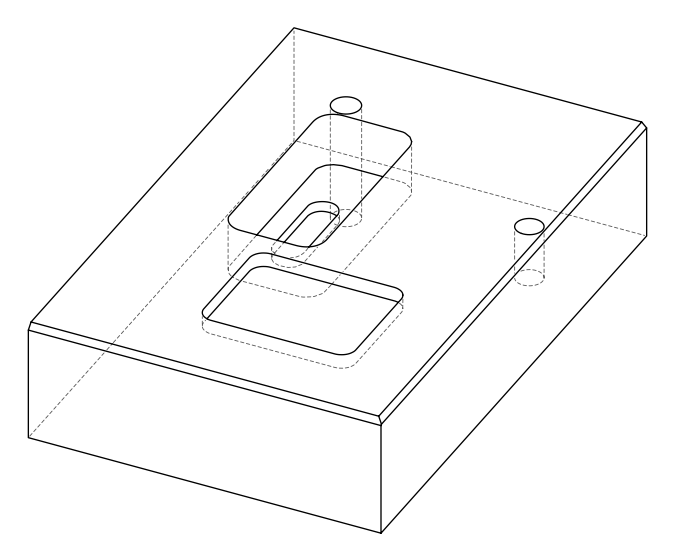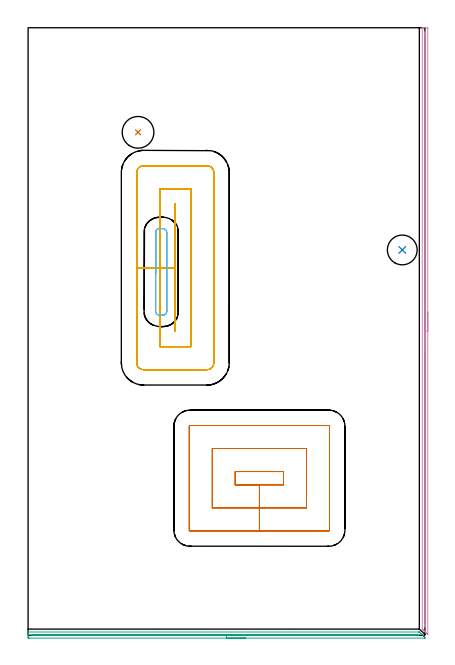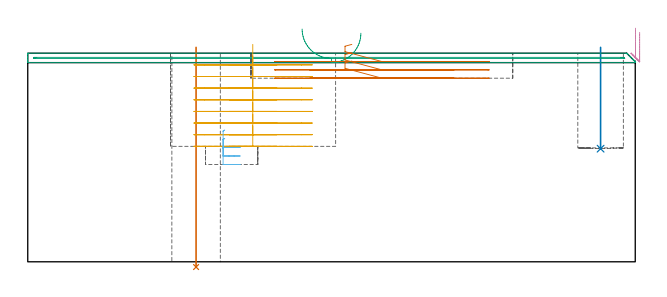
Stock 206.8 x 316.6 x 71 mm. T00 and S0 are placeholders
(PLAN: 7 operations, 5 tool changes, 24.3 min)
(1 INDEXABLE_INSERT_DRILL_THROUGH_HOLE_FROM_SOLID | STEP1HOLE | NXT0302_004 | 0.3 min | 15161 mm3)
(2 INDEXABLE_INSERT_DRILL_BLIND_HOLE_FROM_SOLID | STEP1POCKET | NXT0302_002 | 0.14 min | 6090 mm3)
(3 AREA_MILL | FG_CHAMFER_SURFACE | UGT0205_001 | 3.43 min | 1059 mm3)
(4 AREA_MILL_1 | FG_CHAMFER_SURFACE_1 | UGT0205_001 | 5.17 min | 1320 mm3)
(5 MILL_RECTANGULAR_POCKET | POCKET_RECTANGULAR_STRAIGHT | UGT0201_008 | Follow Part, ap 4, ae 75% | 11.09 min | 214263 mm3)
(6 MILL_RECTANGULAR_POCKET_1 | POCKET_RECTANGULAR_STRAIGHT_1 | NXT0201_011 | Follow Part, ap 3, ae 75% | 0.88 min | 5970 mm3)
(7 MILL_RECTANGULAR_POCKET_2 | POCKET_RECTANGULAR_STRAIGHT_2 | UGT0201_008 | Follow Part, ap 4, ae 75% | 3.31 min | 53165 mm3)
(TOOL NXT0302_004 | Index. Insert Drill 16.5mm [880-D1650L20-05] | D16.5 PA176 FL83 Z2)
(TOOL NXT0302_002 | Index. Insert Drill 15.5mm [880-D1550L20-05] | D15.5 PA176 FL78 Z2)
(TOOL UGT0205_001 | Chamfer Mill 20 x 3 x 45 deg. | D20 FL50 Z2)
(TOOL UGT0201_008 | End Mill 16 mm | D16 FL32 Z4)
(TOOL NXT0201_011 | ENDMILL 12mm [2P460-1200-NA 1630] | D12 FL38 Z6)
(OP 1 INDEXABLE_INSERT_DRILL_THROUGH_HOLE_FROM_SOLID)
G17 G21 G94 G90
T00 M6
G54
G17 G0 G90 X57.3 Y262.1 S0 M3
G43 Z81. H1
G94 G81 G98 Z-1.788 F250. R73.
G80
M5
M2
(OP 2 INDEXABLE_INSERT_DRILL_BLIND_HOLE_FROM_SOLID)
G17 G21 G94 G90
T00 M6
G54
G17 G0 G90 X195. Y200.8 S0 M3
G43 Z81. H1
G94 G81 G98 Z38.5 F250. R73.
G80
M5
M2
(OP 3 AREA_MILL)
G17 G21 G94 G90
T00 M6
G54
G17 G0 G90 X113.4 Y-1.5 S1061 M3
G43 Z81. H0
Z77.8
G94 G1 X113.362 Z76.928 F250.
X113.248 Z76.064
X113.059 Z75.212
X112.797 Z74.38
X112.463 Z73.574
X112.06 Z72.8
X111.592 Z72.064
X111.06 Z71.372
X110.471 Z70.729
X109.828 Z70.14
X109.136 Z69.608
X108.4 Z69.14
X107.626 Z68.737
X106.82 Z68.403
X105.988 Z68.141
X105.136 Z67.952
X104.272 Z67.838
X103.4 Z67.8
X0.623
X0.323 Y-1.498
X0.01 Y-1.493 Z67.802
X0. Y-1.205 Z68.089
Y-0.678 Z68.618
Y-0.335 Z68.961
Y0.192 Z69.488
Y0.535 Z69.83
Y1.222 Z70.521
Y1.468 Z70.767
X0.002 Y1.585 Z70.877
X0.01 Y1.697 Z70.988
X0.176 Y1.7 Z71.
X203.496
X203.901 Y1.693 Z70.993
X203.943 Y1.658 Z70.957
X204.195 Y1.405 Z70.704
X204.985 Y0.615 Z69.913
X205.066 Y0.535 Z69.831
X205.277 Y0.322 Z69.622
X205.935 Y-0.335 Z68.962
X205.986 Y-0.387 Z68.912
X206.177 Y-0.578 Z68.721
X206.225 Y-0.625 Z68.672
X206.268 Y-0.67 Z68.629
X206.475 Y-0.876 Z68.423
X206.675 Y-1.077 Z68.222
X206.755 Y-1.189 Z68.111
X206.773 Y-1.214 Z68.086
X206.787 Y-1.248 Z68.051
X206.8 Y-1.498 Z67.801
X206.798 Y-1.499 Z67.8
X206.724 Y-1.5
X103.4
Y-0.086 Z69.214
X2.411 Y-0.085 Z69.215
X2.152 Y-0.084 Z69.216
X2.052 Y-0.08 Z69.22
X2.01 Y-0.078 Z69.222
X2.008 Y-0.055 Z69.245
X2.007 Y0.058 Z69.358
X2.025 Y0.279 Z69.579
X2.258 Y0.283 Z69.583
X2.411 Y0.284 Z69.584
X2.667 Y0.285 Z69.585
X3.048 Y0.286 Z69.586
X201.965
X202.346 Y0.284 Z69.584
X202.602 Y0.282 Z69.582
X202.865 Y0.279 Z69.579
X202.973 Y0.174 Z69.474
X203.088 Y0.062 Z69.362
X203.211 Y-0.082 Z69.218
X203.21 Y-0.083 Z69.217
X203.183 Y-0.084 Z69.216
X203.122 Y-0.085 Z69.215
X202.984 Y-0.086 Z69.214
X103.4
X102.528 Z69.252
X101.664 Z69.366
X100.812 Z69.555
X99.98 Z69.817
X99.174 Z70.151
X98.4 Z70.554
X97.664 Z71.023
X96.972 Z71.554
X96.329 Z72.143
X95.74 Z72.786
X95.208 Z73.478
X94.74 Z74.214
X94.337 Z74.988
X94.003 Z75.794
X93.741 Z76.626
X93.552 Z77.478
X93.438 Z78.343
X93.4 Z79.214
G0 Z81.
M5
M2
(OP 4 AREA_MILL_1)
G17 G21 G94 G90
T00 M6
G54
G17 G0 G90 X208.3 Y168.45 S1061 M3
G43 Z81. H0
Z78.1
G94 G1 Y168.412 Z77.228 F250.
Y168.298 Z76.364
Y168.109 Z75.512
Y167.847 Z74.68
Y167.513 Z73.874
Y167.11 Z73.1
Y166.641 Z72.364
Y166.11 Z71.672
Y165.521 Z71.029
Y164.878 Z70.44
Y164.186 Z69.909
Y163.45 Z69.44
Y162.676 Z69.037
Y161.87 Z68.703
Y161.038 Z68.441
Y160.186 Z68.252
Y159.321 Z68.138
Y158.45 Z68.1
Y0.532
X208.297 Y0.312 Z68.101
X208.295 Y0.311 Z68.102
X208.286 Y0.312 Z68.111
X207.877 Y0.722 Z68.522
X207.739 Y0.859 Z68.658
X207.692 Y0.907 Z68.707
X207.491 Y1.109 Z68.908
X207.443 Y1.156 Z68.954
X207.395 Y1.205 Z69.004
X207.195 Y1.404 Z69.204
X207.146 Y1.452 Z69.251
X207.097 Y1.502 Z69.302
X206.9 Y1.699 Z69.499
X206.85 Y1.749 Z69.547
X206.8 Y1.8 Z69.599
X206.605 Y1.995 Z69.794
X206.554 Y2.045 Z69.843
X206.502 Y2.097 Z69.897
X206.31 Y2.29 Z70.089
X206.257 Y2.341 Z70.14
X206.204 Y2.395 Z70.194
X206.014 Y2.585 Z70.385
X205.961 Y2.638 Z70.436
X205.906 Y2.693 Z70.491
X205.781 Y2.818 Z70.617
X205.512 Y3.087 Z70.885
X205.406 Y3.197 Z70.991
X205.4 Y3.585 Z71.
Y316.439
X205.403 Y316.591 Z70.988
X205.442 Y316.6 Z70.949
X205.805 Z70.595
X206.208 Z70.191
X206.85 Z69.545
X208.06 Z68.337
X208.291 Y316.598 Z68.105
X208.3 Y316.158 Z68.1
Y158.45
X206.886 Z69.514
Y5.335
X206.882 Y4.478 Z69.518
X206.88 Y4.447 Z69.52
X206.85 Y4.248 Z69.55
X206.82 Y4.478 Z69.58
X206.817 Y4.511 Z69.583
X206.814 Y5.37 Z69.586
Y313.351
X206.817 Y314.207 Z69.583
X206.818 Y314.239 Z69.582
X206.85 Y314.529 Z69.55
X206.881 Y314.207 Z69.519
X206.883 Y314.174 Z69.517
X206.886 Y313.315 Z69.514
Y158.45
Y157.578 Z69.552
Y156.713 Z69.666
Y155.862 Z69.855
Y155.03 Z70.117
Y154.224 Z70.451
Y153.45 Z70.854
Y152.714 Z71.323
Y152.022 Z71.854
Y151.379 Z72.443
Y150.789 Z73.086
Y150.258 Z73.779
Y149.79 Z74.514
Y149.387 Z75.288
Y149.053 Z76.094
Y148.791 Z76.926
Y148.602 Z77.778
Y148.488 Z78.643
Y148.45 Z79.514
G0 Z81.
M5
M2
(OP 5 MILL_RECTANGULAR_POCKET)
G17 G21 G94 G90
T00 M6
G54
G17 G0 G90 X76.6 Y217.534 S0 M3
G43 Z81. H0
Z74.
G94 G1 Y191.55 Z67.037 F250.
Y158.4 F500.
X76.8
Y224.7
X76.6
Y191.55
X68.6
Y150.4
X84.8
Y232.7
X68.6
Y191.55
X56.6
Y142.
G3 X60.2 Y138.4 R3.6
G1 X93.2
G3 X96.8 Y142. R3.6
G1 Y241.1
G3 X93.2 Y244.7 R3.6
G1 X60.2
G3 X56.6 Y241.1 R3.6
G1 Y191.55
Y190.55
G0 X76.6 Y217.534 Z70.037
G1 Y191.55 Z63.075 F250.
Y158.4 F500.
X76.8
Y224.7
X76.6
Y191.55
X68.6
Y150.4
X84.8
Y232.7
X68.6
Y191.55
X56.6
Y142.
G3 X60.2 Y138.4 R3.6
G1 X93.2
G3 X96.8 Y142. R3.6
G1 Y241.1
G3 X93.2 Y244.7 R3.6
G1 X60.2
G3 X56.6 Y241.1 R3.6
G1 Y191.55
Y190.55
G0 X76.6 Y217.534 Z66.075
G1 Y191.55 Z59.112 F250.
Y158.4 F500.
X76.8
Y224.7
X76.6
Y191.55
X68.6
Y150.4
X84.8
Y232.7
X68.6
Y191.55
X56.6
Y142.
G3 X60.2 Y138.4 R3.6
G1 X93.2
G3 X96.8 Y142. R3.6
G1 Y241.1
G3 X93.2 Y244.7 R3.6
G1 X60.2
G3 X56.6 Y241.1 R3.6
G1 Y191.55
Y190.55
G0 X76.6 Y217.534 Z62.112
G1 Y191.55 Z55.15 F250.
Y158.4 F500.
X76.8
Y224.7
X76.6
Y191.55
X68.6
Y150.4
X84.8
Y232.7
X68.6
Y191.55
X56.6
Y142.
G3 X60.2 Y138.4 R3.6
G1 X93.2
G3 X96.8 Y142. R3.6
G1 Y241.1
G3 X93.2 Y244.7 R3.6
G1 X60.2
G3 X56.6 Y241.1 R3.6
G1 Y191.55
Y190.55
G0 X76.6 Y217.534 Z58.15
G1 Y191.55 Z51.187 F250.
Y158.4 F500.
X76.8
Y224.7
X76.6
Y191.55
X68.6
Y150.4
X84.8
Y232.7
X68.6
Y191.55
X56.6
Y142.
G3 X60.2 Y138.4 R3.6
G1 X93.2
G3 X96.8 Y142. R3.6
G1 Y241.1
G3 X93.2 Y244.7 R3.6
G1 X60.2
G3 X56.6 Y241.1 R3.6
G1 Y191.55
Y190.55
G0 X76.6 Y217.534 Z54.187
G1 Y191.55 Z47.225 F250.
Y158.4 F500.
X76.8
Y224.7
X76.6
Y191.55
X68.6
Y150.4
X84.8
Y232.7
X68.6
Y191.55
X56.6
Y142.
G3 X60.2 Y138.4 R3.6
G1 X93.2
G3 X96.8 Y142. R3.6
G1 Y241.1
G3 X93.2 Y244.7 R3.6
G1 X60.2
G3 X56.6 Y241.1 R3.6
G1 Y191.55
Y190.55
G0 X76.6 Y217.534 Z50.225
G1 Y191.55 Z43.262 F250.
Y158.4 F500.
X76.8
Y224.7
X76.6
Y191.55
X68.6
Y150.4
X84.8
Y232.7
X68.6
Y191.55
X56.6
Y142.
G3 X60.2 Y138.4 R3.6
G1 X93.2
G3 X96.8 Y142. R3.6
G1 Y241.1
G3 X93.2 Y244.7 R3.6
G1 X60.2
G3 X56.6 Y241.1 R3.6
G1 Y191.55
Y190.55
G0 X76.6 Y217.534 Z46.262
G1 Y191.55 Z39.3 F250.
Y158.4 F500.
X76.8
Y224.7
X76.6
Y191.55
X68.6
Y150.4
X84.8
Y232.7
X68.6
Y191.55
X56.6
Y142.
G3 X60.2 Y138.4 R3.6
G1 X93.2
G3 X96.8 Y142. R3.6
G1 Y241.1
G3 X93.2 Y244.7 R3.6
G1 X60.2
G3 X56.6 Y241.1 R3.6
G1 Y191.55
Y190.55
G0 Z81.
M5
M2
(OP 6 MILL_RECTANGULAR_POCKET_1)
G17 G21 G94 G90
T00 M6
G54
G17 G0 G90 X67.053 Y211.282 S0 M3
G43 Z81. H1
Z44.846
G94 G1 X66.853 Y211.043 Z44.763 F250.
X66.676 Y210.732 Z44.667
X66.557 Y210.395 Z44.571
X66.5 Y210.042 Z44.475
Y209.9 Z44.437
Y189.35 Z38.931
Y168.8 F500.
G3 X68.5 Y166.8 R2.
G1 X70.3
G3 X72.3 Y168.8 R2.
G1 Y209.9
G3 X70.3 Y211.9 R2.
G1 X68.5
G3 X66.5 Y209.9 R2.
G1 Y189.35
Y188.35
G0 X67.053 Y211.282 Z41.931
G1 X66.853 Y211.043 Z41.847 F250.
X66.676 Y210.732 Z41.751
X66.557 Y210.395 Z41.656
X66.5 Y210.042 Z41.56
Y209.9 Z41.522
Y189.35 Z36.015
Y168.8 F500.
G3 X68.5 Y166.8 R2.
G1 X70.3
G3 X72.3 Y168.8 R2.
G1 Y209.9
G3 X70.3 Y211.9 R2.
G1 X68.5
G3 X66.5 Y209.9 R2.
G1 Y189.35
Y188.35
G0 X67.053 Y211.282 Z39.015
G1 X66.853 Y211.043 Z38.932 F250.
X66.676 Y210.732 Z38.836
X66.557 Y210.395 Z38.74
X66.5 Y210.042 Z38.644
Y209.9 Z38.606
Y189.35 Z33.1
Y168.8 F500.
G3 X68.5 Y166.8 R2.
G1 X70.3
G3 X72.3 Y168.8 R2.
G1 Y209.9
G3 X70.3 Y211.9 R2.
G1 X68.5
G3 X66.5 Y209.9 R2.
G1 Y189.35
Y188.35
G0 Z81.
M5
M2
(OP 7 MILL_RECTANGULAR_POCKET_2)
G17 G21 G94 G90
T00 M6
G54
G17 G0 G90 X110.32 Y85.3 S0 M3
G43 Z81. H0
Z74.
G94 G1 X108. Z73.378 F250.
Y78.4 Z71.529
X120.55 Z68.167
X133.1 F500.
Y85.3
X108.
Y78.4
X120.55
Y66.4
X145.1
Y97.3
X96.
Y66.4
X120.55
Y54.4
X156.7
G3 X157.1 Y54.8 R0.4
G1 Y108.9
G3 X156.7 Y109.3 R0.4
G1 X84.4
G3 X84. Y108.9 R0.4
G1 Y54.8
G3 X84.4 Y54.4 R0.4
G1 X120.55
X121.55
G0 X110.32 Y85.3 Z71.167
G1 X108. Z70.545 F250.
Y78.4 Z68.696
X120.55 Z65.333
X133.1 F500.
Y85.3
X108.
Y78.4
X120.55
Y66.4
X145.1
Y97.3
X96.
Y66.4
X120.55
Y54.4
X156.7
G3 X157.1 Y54.8 R0.4
G1 Y108.9
G3 X156.7 Y109.3 R0.4
G1 X84.4
G3 X84. Y108.9 R0.4
G1 Y54.8
G3 X84.4 Y54.4 R0.4
G1 X120.55
X121.55
G0 X110.32 Y85.3 Z68.333
G1 X108. Z67.712 F250.
Y78.4 Z65.863
X120.55 Z62.5
X133.1 F500.
Y85.3
X108.
Y78.4
X120.55
Y66.4
X145.1
Y97.3
X96.
Y66.4
X120.55
Y54.4
X156.7
G3 X157.1 Y54.8 R0.4
G1 Y108.9
G3 X156.7 Y109.3 R0.4
G1 X84.4
G3 X84. Y108.9 R0.4
G1 Y54.8
G3 X84.4 Y54.4 R0.4
G1 X120.55
X121.55
G0 Z81.
M5
M2
